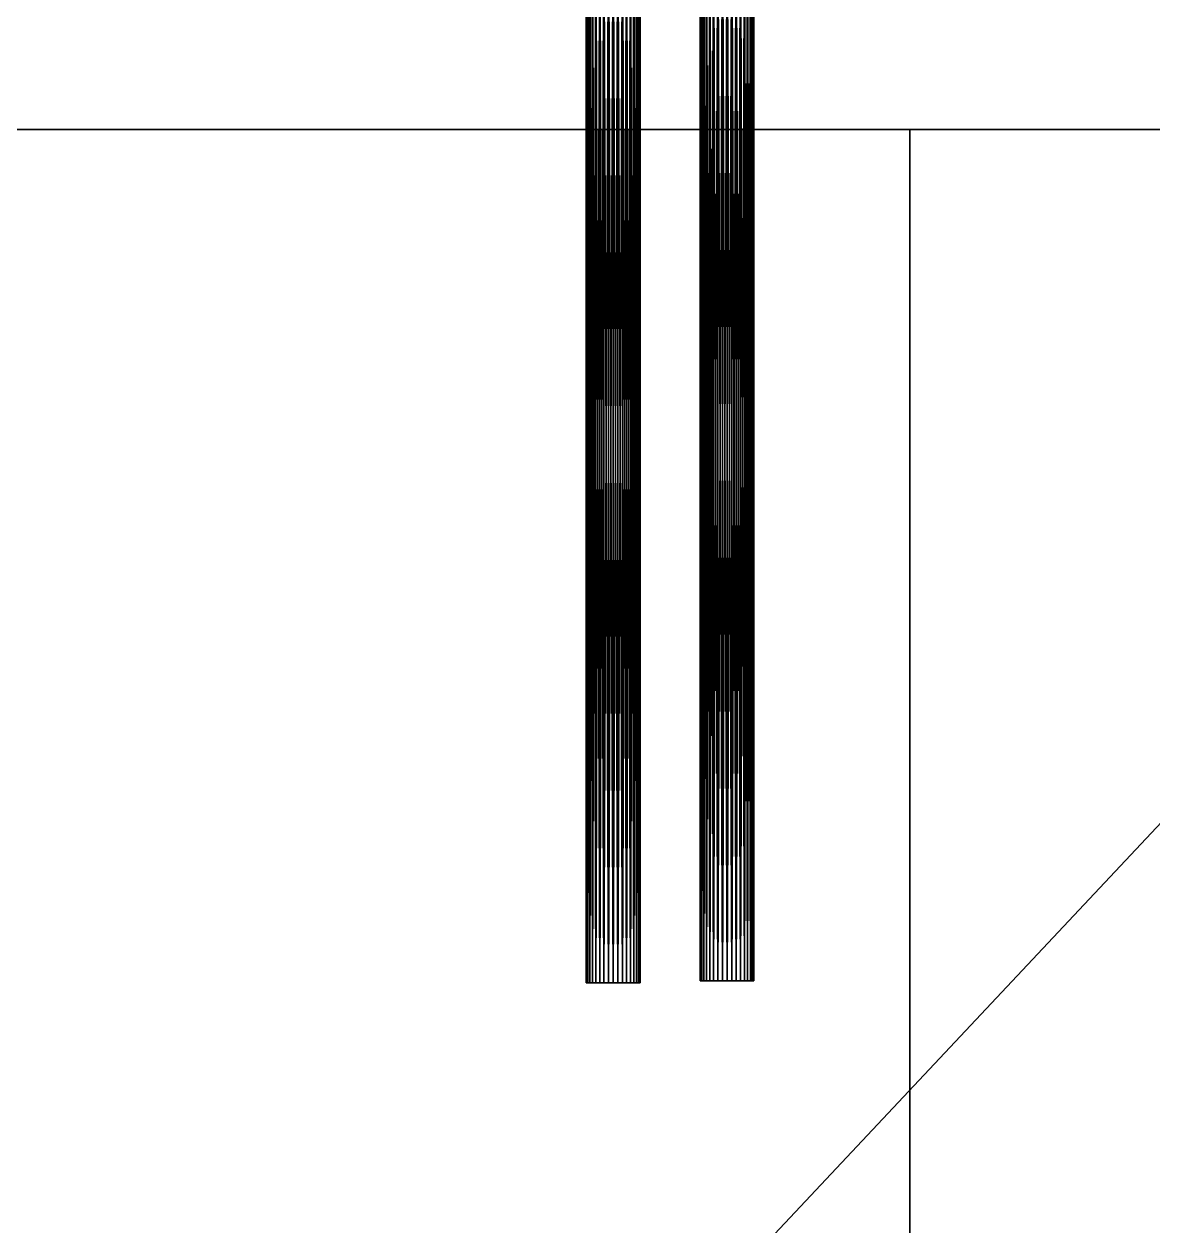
# Model space of a CAD drawing. Header units: metres. Extents: x -2 to 2, y -1.21 to 5.7.
# Drawn here: x -0.6978 to -0.2785, y 1.9778 to 2.424 of the extents above; entities that cross this region are included whole.
import ezdxf

# ---------------------------------------------------------------- set-up
doc = ezdxf.new("R2010")
doc.units = ezdxf.units.M

msp = doc.modelspace()

# ---------------------------------------------------------------- linework, layer by layer
at = {"layer": 'Cube'}
for points in [[(-1.68433, 2.3849, 0.10766), (-0.36877, 0.9849, 0.58649), (-1.68433, 0.9849, 0.10766)], [(-1.68433, 2.3849, 0.10766), (-0.36877, 2.3849, 0.58649), (-0.36877, 0.9849, 0.58649)], [(-0.03359, 2.3849, -0.33441), (-1.68433, 2.3849, 0.10766), (-1.34915, 2.3849, -0.81324)], [(-0.03359, 2.3849, -0.33441), (-0.36877, 2.3849, 0.58649), (-1.68433, 2.3849, 0.10766)], [(-1.34915, 0.9849, -0.81324), (-0.03359, 2.3849, -0.33441), (-1.34915, 2.3849, -0.81324)], [(-1.34915, 0.9849, -0.81324), (-0.03359, 0.9849, -0.33441), (-0.03359, 2.3849, -0.33441)], [(-0.36877, 0.9849, 0.58649), (-0.03359, 2.3849, -0.33441), (-0.03359, 0.9849, -0.33441)], [(-0.36877, 0.9849, 0.58649), (-0.36877, 2.3849, 0.58649), (-0.03359, 2.3849, -0.33441)]]:
    msp.add_3dface(points, dxfattribs=at)
at = {"layer": 'Cylinder 17'}
for points in [[(-0.44667, 2.06877, 0.15373), (-0.44652, 2.46877, 0.15547), (-0.44652, 2.06877, 0.15547)], [(-0.44667, 2.06877, 0.15373), (-0.44667, 2.46877, 0.15373), (-0.44652, 2.46877, 0.15547)], [(-0.44652, 2.06877, 0.152), (-0.44667, 2.46877, 0.15373), (-0.44667, 2.06877, 0.15373)], [(-0.44652, 2.06877, 0.152), (-0.44652, 2.46877, 0.152), (-0.44667, 2.46877, 0.15373)], [(-0.44652, 2.06877, 0.15547), (-0.44607, 2.46877, 0.15715), (-0.44607, 2.06877, 0.15715)], [(-0.44652, 2.06877, 0.15547), (-0.44652, 2.46877, 0.15547), (-0.44607, 2.46877, 0.15715)], [(-0.44607, 2.06877, 0.15031), (-0.44652, 2.46877, 0.152), (-0.44652, 2.06877, 0.152)], [(-0.44607, 2.06877, 0.15031), (-0.44607, 2.46877, 0.15031), (-0.44652, 2.46877, 0.152)], [(-0.44607, 2.06877, 0.15715), (-0.44533, 2.46877, 0.15873), (-0.44533, 2.06877, 0.15873)], [(-0.44607, 2.06877, 0.15715), (-0.44607, 2.46877, 0.15715), (-0.44533, 2.46877, 0.15873)], [(-0.44533, 2.06877, 0.14873), (-0.44607, 2.46877, 0.15031), (-0.44607, 2.06877, 0.15031)], [(-0.44533, 2.06877, 0.14873), (-0.44533, 2.46877, 0.14873), (-0.44607, 2.46877, 0.15031)], [(-0.44533, 2.06877, 0.15873), (-0.44433, 2.46877, 0.16016), (-0.44433, 2.06877, 0.16016)], [(-0.44533, 2.06877, 0.15873), (-0.44533, 2.46877, 0.15873), (-0.44433, 2.46877, 0.16016)], [(-0.44433, 2.06877, 0.14731), (-0.44533, 2.46877, 0.14873), (-0.44533, 2.06877, 0.14873)], [(-0.44433, 2.06877, 0.14731), (-0.44433, 2.46877, 0.14731), (-0.44533, 2.46877, 0.14873)], [(-0.44433, 2.06877, 0.16016), (-0.4431, 2.46877, 0.16139), (-0.4431, 2.06877, 0.16139)], [(-0.44433, 2.06877, 0.16016), (-0.44433, 2.46877, 0.16016), (-0.4431, 2.46877, 0.16139)], [(-0.4431, 2.06877, 0.14607), (-0.44433, 2.46877, 0.14731), (-0.44433, 2.06877, 0.14731)], [(-0.4431, 2.06877, 0.14607), (-0.4431, 2.46877, 0.14607), (-0.44433, 2.46877, 0.14731)], [(-0.4431, 2.06877, 0.16139), (-0.44167, 2.46877, 0.16239), (-0.44167, 2.06877, 0.16239)], [(-0.4431, 2.06877, 0.16139), (-0.4431, 2.46877, 0.16139), (-0.44167, 2.46877, 0.16239)], [(-0.44167, 2.06877, 0.14507), (-0.4431, 2.46877, 0.14607), (-0.4431, 2.06877, 0.14607)], [(-0.44167, 2.06877, 0.14507), (-0.44167, 2.46877, 0.14507), (-0.4431, 2.46877, 0.14607)], [(-0.44167, 2.06877, 0.16239), (-0.44009, 2.46877, 0.16313), (-0.44009, 2.06877, 0.16313)], [(-0.44167, 2.06877, 0.16239), (-0.44167, 2.46877, 0.16239), (-0.44009, 2.46877, 0.16313)], [(-0.44009, 2.06877, 0.14434), (-0.44167, 2.46877, 0.14507), (-0.44167, 2.06877, 0.14507)], [(-0.44009, 2.06877, 0.14434), (-0.44009, 2.46877, 0.14434), (-0.44167, 2.46877, 0.14507)], [(-0.44009, 2.06877, 0.16313), (-0.43841, 2.46877, 0.16358), (-0.43841, 2.06877, 0.16358)], [(-0.44009, 2.06877, 0.16313), (-0.44009, 2.46877, 0.16313), (-0.43841, 2.46877, 0.16358)], [(-0.43841, 2.06877, 0.14389), (-0.44009, 2.46877, 0.14434), (-0.44009, 2.06877, 0.14434)], [(-0.43841, 2.06877, 0.14389), (-0.43841, 2.46877, 0.14389), (-0.44009, 2.46877, 0.14434)], [(-0.43841, 2.06877, 0.16358), (-0.43667, 2.46877, 0.16373), (-0.43667, 2.06877, 0.16373)], [(-0.43841, 2.06877, 0.16358), (-0.43841, 2.46877, 0.16358), (-0.43667, 2.46877, 0.16373)], [(-0.43667, 2.06877, 0.14373), (-0.43841, 2.46877, 0.14389), (-0.43841, 2.06877, 0.14389)], [(-0.43667, 2.06877, 0.14373), (-0.43667, 2.46877, 0.14373), (-0.43841, 2.46877, 0.14389)], [(-0.43493, 2.06877, 0.14389), (-0.43667, 2.46877, 0.14373), (-0.43667, 2.06877, 0.14373)], [(-0.43493, 2.06877, 0.14389), (-0.43493, 2.46877, 0.14389), (-0.43667, 2.46877, 0.14373)], [(-0.43667, 2.06877, 0.16373), (-0.43493, 2.46877, 0.16358), (-0.43493, 2.06877, 0.16358)], [(-0.43667, 2.06877, 0.16373), (-0.43667, 2.46877, 0.16373), (-0.43493, 2.46877, 0.16358)], [(-0.43325, 2.06877, 0.14434), (-0.43493, 2.46877, 0.14389), (-0.43493, 2.06877, 0.14389)], [(-0.43325, 2.06877, 0.14434), (-0.43325, 2.46877, 0.14434), (-0.43493, 2.46877, 0.14389)], [(-0.43493, 2.06877, 0.16358), (-0.43325, 2.46877, 0.16313), (-0.43325, 2.06877, 0.16313)], [(-0.43493, 2.06877, 0.16358), (-0.43493, 2.46877, 0.16358), (-0.43325, 2.46877, 0.16313)], [(-0.43167, 2.06877, 0.14507), (-0.43325, 2.46877, 0.14434), (-0.43325, 2.06877, 0.14434)], [(-0.43167, 2.06877, 0.14507), (-0.43167, 2.46877, 0.14507), (-0.43325, 2.46877, 0.14434)], [(-0.43325, 2.06877, 0.16313), (-0.43167, 2.46877, 0.16239), (-0.43167, 2.06877, 0.16239)], [(-0.43325, 2.06877, 0.16313), (-0.43325, 2.46877, 0.16313), (-0.43167, 2.46877, 0.16239)], [(-0.43024, 2.06877, 0.14607), (-0.43167, 2.46877, 0.14507), (-0.43167, 2.06877, 0.14507)], [(-0.43024, 2.06877, 0.14607), (-0.43024, 2.46877, 0.14607), (-0.43167, 2.46877, 0.14507)], [(-0.43167, 2.06877, 0.16239), (-0.43024, 2.46877, 0.16139), (-0.43024, 2.06877, 0.16139)], [(-0.43167, 2.06877, 0.16239), (-0.43167, 2.46877, 0.16239), (-0.43024, 2.46877, 0.16139)], [(-0.42901, 2.06877, 0.14731), (-0.43024, 2.46877, 0.14607), (-0.43024, 2.06877, 0.14607)], [(-0.42901, 2.06877, 0.14731), (-0.42901, 2.46877, 0.14731), (-0.43024, 2.46877, 0.14607)], [(-0.43024, 2.06877, 0.16139), (-0.42901, 2.46877, 0.16016), (-0.42901, 2.06877, 0.16016)], [(-0.43024, 2.06877, 0.16139), (-0.43024, 2.46877, 0.16139), (-0.42901, 2.46877, 0.16016)], [(-0.42801, 2.06877, 0.14873), (-0.42901, 2.46877, 0.14731), (-0.42901, 2.06877, 0.14731)], [(-0.42801, 2.06877, 0.14873), (-0.42801, 2.46877, 0.14873), (-0.42901, 2.46877, 0.14731)], [(-0.42901, 2.06877, 0.16016), (-0.42801, 2.46877, 0.15873), (-0.42801, 2.06877, 0.15873)], [(-0.42901, 2.06877, 0.16016), (-0.42901, 2.46877, 0.16016), (-0.42801, 2.46877, 0.15873)], [(-0.42727, 2.06877, 0.15031), (-0.42801, 2.46877, 0.14873), (-0.42801, 2.06877, 0.14873)], [(-0.42727, 2.06877, 0.15031), (-0.42727, 2.46877, 0.15031), (-0.42801, 2.46877, 0.14873)], [(-0.42801, 2.06877, 0.15873), (-0.42727, 2.46877, 0.15715), (-0.42727, 2.06877, 0.15715)], [(-0.42801, 2.06877, 0.15873), (-0.42801, 2.46877, 0.15873), (-0.42727, 2.46877, 0.15715)], [(-0.42682, 2.06877, 0.152), (-0.42727, 2.46877, 0.15031), (-0.42727, 2.06877, 0.15031)], [(-0.42682, 2.06877, 0.152), (-0.42682, 2.46877, 0.152), (-0.42727, 2.46877, 0.15031)], [(-0.42727, 2.06877, 0.15715), (-0.42682, 2.46877, 0.15547), (-0.42682, 2.06877, 0.15547)], [(-0.42727, 2.06877, 0.15715), (-0.42727, 2.46877, 0.15715), (-0.42682, 2.46877, 0.15547)], [(-0.42667, 2.06877, 0.15373), (-0.42682, 2.46877, 0.152), (-0.42682, 2.06877, 0.152)], [(-0.42667, 2.06877, 0.15373), (-0.42667, 2.46877, 0.15373), (-0.42682, 2.46877, 0.152)], [(-0.42682, 2.06877, 0.15547), (-0.42667, 2.46877, 0.15373), (-0.42667, 2.06877, 0.15373)], [(-0.42682, 2.06877, 0.15547), (-0.42682, 2.46877, 0.15547), (-0.42667, 2.46877, 0.15373)], [(-0.43667, 2.06877, 0.15373), (-0.44667, 2.06877, 0.15373), (-0.44652, 2.06877, 0.15547)], [(-0.44667, 2.06877, 0.15373), (-0.44652, 2.06877, 0.15547), (-0.44652, 2.06877, 0.15547)], [(-0.44667, 2.06877, 0.15373), (-0.44667, 2.06877, 0.15373), (-0.44652, 2.06877, 0.15547)], [(-0.43667, 2.06877, 0.15373), (-0.44667, 2.06877, 0.15373), (-0.43667, 2.06877, 0.15373)], [(-0.43667, 2.06877, 0.15373), (-0.44652, 2.06877, 0.152), (-0.44667, 2.06877, 0.15373)], [(-0.44652, 2.06877, 0.152), (-0.44667, 2.06877, 0.15373), (-0.44667, 2.06877, 0.15373)], [(-0.44652, 2.06877, 0.152), (-0.44652, 2.06877, 0.152), (-0.44667, 2.06877, 0.15373)], [(-0.43667, 2.06877, 0.15373), (-0.44652, 2.06877, 0.15547), (-0.44607, 2.06877, 0.15715)], [(-0.44652, 2.06877, 0.15547), (-0.44607, 2.06877, 0.15715), (-0.44607, 2.06877, 0.15715)], [(-0.44652, 2.06877, 0.15547), (-0.44652, 2.06877, 0.15547), (-0.44607, 2.06877, 0.15715)], [(-0.43667, 2.06877, 0.15373), (-0.44652, 2.06877, 0.15547), (-0.43667, 2.06877, 0.15373)], [(-0.43667, 2.06877, 0.15373), (-0.44652, 2.06877, 0.152), (-0.43667, 2.06877, 0.15373)], [(-0.43667, 2.06877, 0.15373), (-0.44607, 2.06877, 0.15031), (-0.44652, 2.06877, 0.152)], [(-0.44607, 2.06877, 0.15031), (-0.44652, 2.06877, 0.152), (-0.44652, 2.06877, 0.152)], [(-0.44607, 2.06877, 0.15031), (-0.44607, 2.06877, 0.15031), (-0.44652, 2.06877, 0.152)], [(-0.43667, 2.06877, 0.15373), (-0.44607, 2.06877, 0.15715), (-0.44533, 2.06877, 0.15873)], [(-0.44607, 2.06877, 0.15715), (-0.44533, 2.06877, 0.15873), (-0.44533, 2.06877, 0.15873)], [(-0.44607, 2.06877, 0.15715), (-0.44607, 2.06877, 0.15715), (-0.44533, 2.06877, 0.15873)], [(-0.43667, 2.06877, 0.15373), (-0.44607, 2.06877, 0.15715), (-0.43667, 2.06877, 0.15373)], [(-0.43667, 2.06877, 0.15373), (-0.44607, 2.06877, 0.15031), (-0.43667, 2.06877, 0.15373)], [(-0.43667, 2.06877, 0.15373), (-0.44533, 2.06877, 0.14873), (-0.44607, 2.06877, 0.15031)], [(-0.44533, 2.06877, 0.14873), (-0.44607, 2.06877, 0.15031), (-0.44607, 2.06877, 0.15031)], [(-0.44533, 2.06877, 0.14873), (-0.44533, 2.06877, 0.14873), (-0.44607, 2.06877, 0.15031)], [(-0.43667, 2.06877, 0.15373), (-0.44533, 2.06877, 0.15873), (-0.44433, 2.06877, 0.16016)], [(-0.44533, 2.06877, 0.15873), (-0.44433, 2.06877, 0.16016), (-0.44433, 2.06877, 0.16016)], [(-0.44533, 2.06877, 0.15873), (-0.44533, 2.06877, 0.15873), (-0.44433, 2.06877, 0.16016)], [(-0.43667, 2.06877, 0.15373), (-0.44533, 2.06877, 0.15873), (-0.43667, 2.06877, 0.15373)], [(-0.43667, 2.06877, 0.15373), (-0.44533, 2.06877, 0.14873), (-0.43667, 2.06877, 0.15373)], [(-0.43667, 2.06877, 0.15373), (-0.44433, 2.06877, 0.14731), (-0.44533, 2.06877, 0.14873)], [(-0.44433, 2.06877, 0.14731), (-0.44533, 2.06877, 0.14873), (-0.44533, 2.06877, 0.14873)], [(-0.44433, 2.06877, 0.14731), (-0.44433, 2.06877, 0.14731), (-0.44533, 2.06877, 0.14873)], [(-0.43667, 2.06877, 0.15373), (-0.44433, 2.06877, 0.16016), (-0.4431, 2.06877, 0.16139)], [(-0.44433, 2.06877, 0.16016), (-0.4431, 2.06877, 0.16139), (-0.4431, 2.06877, 0.16139)], [(-0.44433, 2.06877, 0.16016), (-0.44433, 2.06877, 0.16016), (-0.4431, 2.06877, 0.16139)], [(-0.43667, 2.06877, 0.15373), (-0.44433, 2.06877, 0.16016), (-0.43667, 2.06877, 0.15373)], [(-0.43667, 2.06877, 0.15373), (-0.44433, 2.06877, 0.14731), (-0.43667, 2.06877, 0.15373)], [(-0.43667, 2.06877, 0.15373), (-0.4431, 2.06877, 0.14607), (-0.44433, 2.06877, 0.14731)], [(-0.4431, 2.06877, 0.14607), (-0.44433, 2.06877, 0.14731), (-0.44433, 2.06877, 0.14731)], [(-0.4431, 2.06877, 0.14607), (-0.4431, 2.06877, 0.14607), (-0.44433, 2.06877, 0.14731)], [(-0.43667, 2.06877, 0.15373), (-0.4431, 2.06877, 0.16139), (-0.44167, 2.06877, 0.16239)], [(-0.4431, 2.06877, 0.16139), (-0.44167, 2.06877, 0.16239), (-0.44167, 2.06877, 0.16239)], [(-0.4431, 2.06877, 0.16139), (-0.4431, 2.06877, 0.16139), (-0.44167, 2.06877, 0.16239)], [(-0.43667, 2.06877, 0.15373), (-0.4431, 2.06877, 0.16139), (-0.43667, 2.06877, 0.15373)], [(-0.43667, 2.06877, 0.15373), (-0.4431, 2.06877, 0.14607), (-0.43667, 2.06877, 0.15373)], [(-0.43667, 2.06877, 0.15373), (-0.44167, 2.06877, 0.14507), (-0.4431, 2.06877, 0.14607)], [(-0.44167, 2.06877, 0.14507), (-0.4431, 2.06877, 0.14607), (-0.4431, 2.06877, 0.14607)], [(-0.44167, 2.06877, 0.14507), (-0.44167, 2.06877, 0.14507), (-0.4431, 2.06877, 0.14607)], [(-0.43667, 2.06877, 0.15373), (-0.44167, 2.06877, 0.16239), (-0.44009, 2.06877, 0.16313)], [(-0.44167, 2.06877, 0.16239), (-0.44009, 2.06877, 0.16313), (-0.44009, 2.06877, 0.16313)], [(-0.44167, 2.06877, 0.16239), (-0.44167, 2.06877, 0.16239), (-0.44009, 2.06877, 0.16313)], [(-0.43667, 2.06877, 0.15373), (-0.44167, 2.06877, 0.16239), (-0.43667, 2.06877, 0.15373)], [(-0.43667, 2.06877, 0.15373), (-0.44167, 2.06877, 0.14507), (-0.43667, 2.06877, 0.15373)], [(-0.43667, 2.06877, 0.15373), (-0.44009, 2.06877, 0.14434), (-0.44167, 2.06877, 0.14507)], [(-0.44009, 2.06877, 0.14434), (-0.44167, 2.06877, 0.14507), (-0.44167, 2.06877, 0.14507)], [(-0.44009, 2.06877, 0.14434), (-0.44009, 2.06877, 0.14434), (-0.44167, 2.06877, 0.14507)], [(-0.43667, 2.06877, 0.15373), (-0.44009, 2.06877, 0.16313), (-0.43841, 2.06877, 0.16358)], [(-0.44009, 2.06877, 0.16313), (-0.43841, 2.06877, 0.16358), (-0.43841, 2.06877, 0.16358)], [(-0.44009, 2.06877, 0.16313), (-0.44009, 2.06877, 0.16313), (-0.43841, 2.06877, 0.16358)], [(-0.43667, 2.06877, 0.15373), (-0.44009, 2.06877, 0.16313), (-0.43667, 2.06877, 0.15373)], [(-0.43667, 2.06877, 0.15373), (-0.44009, 2.06877, 0.14434), (-0.43667, 2.06877, 0.15373)], [(-0.43667, 2.06877, 0.15373), (-0.43841, 2.06877, 0.14389), (-0.44009, 2.06877, 0.14434)], [(-0.43841, 2.06877, 0.14389), (-0.44009, 2.06877, 0.14434), (-0.44009, 2.06877, 0.14434)], [(-0.43841, 2.06877, 0.14389), (-0.43841, 2.06877, 0.14389), (-0.44009, 2.06877, 0.14434)], [(-0.43667, 2.06877, 0.15373), (-0.43841, 2.06877, 0.16358), (-0.43667, 2.06877, 0.16373)], [(-0.43841, 2.06877, 0.16358), (-0.43667, 2.06877, 0.16373), (-0.43667, 2.06877, 0.16373)], [(-0.43841, 2.06877, 0.16358), (-0.43841, 2.06877, 0.16358), (-0.43667, 2.06877, 0.16373)], [(-0.43667, 2.06877, 0.15373), (-0.43841, 2.06877, 0.16358), (-0.43667, 2.06877, 0.15373)], [(-0.43667, 2.06877, 0.15373), (-0.43841, 2.06877, 0.14389), (-0.43667, 2.06877, 0.15373)], [(-0.43667, 2.06877, 0.15373), (-0.43667, 2.06877, 0.14373), (-0.43841, 2.06877, 0.14389)], [(-0.43667, 2.06877, 0.14373), (-0.43841, 2.06877, 0.14389), (-0.43841, 2.06877, 0.14389)], [(-0.43667, 2.06877, 0.14373), (-0.43667, 2.06877, 0.14373), (-0.43841, 2.06877, 0.14389)], [(-0.43667, 2.06877, 0.15373), (-0.43667, 2.06877, 0.16373), (-0.43667, 2.06877, 0.15373)], [(-0.43667, 2.06877, 0.15373), (-0.43667, 2.06877, 0.14373), (-0.43667, 2.06877, 0.15373)], [(-0.43667, 2.06877, 0.15373), (-0.43493, 2.06877, 0.14389), (-0.43667, 2.06877, 0.14373)], [(-0.43493, 2.06877, 0.14389), (-0.43667, 2.06877, 0.14373), (-0.43667, 2.06877, 0.14373)], [(-0.43493, 2.06877, 0.14389), (-0.43493, 2.06877, 0.14389), (-0.43667, 2.06877, 0.14373)], [(-0.43667, 2.06877, 0.15373), (-0.43493, 2.06877, 0.14389), (-0.43667, 2.06877, 0.15373)], [(-0.43667, 2.06877, 0.15373), (-0.43325, 2.06877, 0.14434), (-0.43493, 2.06877, 0.14389)], [(-0.43667, 2.06877, 0.15373), (-0.43325, 2.06877, 0.14434), (-0.43667, 2.06877, 0.15373)], [(-0.43667, 2.06877, 0.15373), (-0.43167, 2.06877, 0.14507), (-0.43325, 2.06877, 0.14434)], [(-0.43667, 2.06877, 0.15373), (-0.43167, 2.06877, 0.14507), (-0.43667, 2.06877, 0.15373)], [(-0.43667, 2.06877, 0.15373), (-0.43024, 2.06877, 0.14607), (-0.43167, 2.06877, 0.14507)], [(-0.43667, 2.06877, 0.15373), (-0.43024, 2.06877, 0.14607), (-0.43667, 2.06877, 0.15373)], [(-0.43667, 2.06877, 0.15373), (-0.42901, 2.06877, 0.14731), (-0.43024, 2.06877, 0.14607)], [(-0.43667, 2.06877, 0.15373), (-0.42901, 2.06877, 0.14731), (-0.43667, 2.06877, 0.15373)], [(-0.43667, 2.06877, 0.15373), (-0.42801, 2.06877, 0.14873), (-0.42901, 2.06877, 0.14731)], [(-0.43667, 2.06877, 0.15373), (-0.42801, 2.06877, 0.14873), (-0.43667, 2.06877, 0.15373)], [(-0.43667, 2.06877, 0.15373), (-0.42727, 2.06877, 0.15031), (-0.42801, 2.06877, 0.14873)], [(-0.43667, 2.06877, 0.15373), (-0.42727, 2.06877, 0.15031), (-0.43667, 2.06877, 0.15373)], [(-0.43667, 2.06877, 0.15373), (-0.42682, 2.06877, 0.152), (-0.42727, 2.06877, 0.15031)], [(-0.43667, 2.06877, 0.15373), (-0.42682, 2.06877, 0.152), (-0.43667, 2.06877, 0.15373)], [(-0.43667, 2.06877, 0.15373), (-0.42667, 2.06877, 0.15373), (-0.42682, 2.06877, 0.152)], [(-0.43667, 2.06877, 0.15373), (-0.42667, 2.06877, 0.15373), (-0.43667, 2.06877, 0.15373)], [(-0.43667, 2.06877, 0.15373), (-0.42682, 2.06877, 0.15547), (-0.42667, 2.06877, 0.15373)], [(-0.43667, 2.06877, 0.15373), (-0.42682, 2.06877, 0.15547), (-0.43667, 2.06877, 0.15373)], [(-0.43667, 2.06877, 0.15373), (-0.42727, 2.06877, 0.15715), (-0.42682, 2.06877, 0.15547)], [(-0.43667, 2.06877, 0.15373), (-0.42727, 2.06877, 0.15715), (-0.43667, 2.06877, 0.15373)], [(-0.43667, 2.06877, 0.15373), (-0.42801, 2.06877, 0.15873), (-0.42727, 2.06877, 0.15715)], [(-0.43667, 2.06877, 0.15373), (-0.42801, 2.06877, 0.15873), (-0.43667, 2.06877, 0.15373)], [(-0.43667, 2.06877, 0.15373), (-0.42901, 2.06877, 0.16016), (-0.42801, 2.06877, 0.15873)], [(-0.43667, 2.06877, 0.15373), (-0.42901, 2.06877, 0.16016), (-0.43667, 2.06877, 0.15373)], [(-0.43667, 2.06877, 0.15373), (-0.43024, 2.06877, 0.16139), (-0.42901, 2.06877, 0.16016)], [(-0.43667, 2.06877, 0.15373), (-0.43024, 2.06877, 0.16139), (-0.43667, 2.06877, 0.15373)], [(-0.43667, 2.06877, 0.15373), (-0.43167, 2.06877, 0.16239), (-0.43024, 2.06877, 0.16139)], [(-0.43667, 2.06877, 0.15373), (-0.43167, 2.06877, 0.16239), (-0.43667, 2.06877, 0.15373)], [(-0.43667, 2.06877, 0.15373), (-0.43325, 2.06877, 0.16313), (-0.43167, 2.06877, 0.16239)], [(-0.43667, 2.06877, 0.15373), (-0.43325, 2.06877, 0.16313), (-0.43667, 2.06877, 0.15373)], [(-0.43667, 2.06877, 0.15373), (-0.43493, 2.06877, 0.16358), (-0.43325, 2.06877, 0.16313)], [(-0.43667, 2.06877, 0.15373), (-0.43493, 2.06877, 0.16358), (-0.43667, 2.06877, 0.15373)], [(-0.43667, 2.06877, 0.15373), (-0.43667, 2.06877, 0.16373), (-0.43493, 2.06877, 0.16358)], [(-0.43667, 2.06877, 0.16373), (-0.43493, 2.06877, 0.16358), (-0.43493, 2.06877, 0.16358)], [(-0.43667, 2.06877, 0.16373), (-0.43667, 2.06877, 0.16373), (-0.43493, 2.06877, 0.16358)], [(-0.43325, 2.06877, 0.14434), (-0.43493, 2.06877, 0.14389), (-0.43493, 2.06877, 0.14389)], [(-0.43325, 2.06877, 0.14434), (-0.43325, 2.06877, 0.14434), (-0.43493, 2.06877, 0.14389)], [(-0.43493, 2.06877, 0.16358), (-0.43325, 2.06877, 0.16313), (-0.43325, 2.06877, 0.16313)], [(-0.43493, 2.06877, 0.16358), (-0.43493, 2.06877, 0.16358), (-0.43325, 2.06877, 0.16313)], [(-0.43167, 2.06877, 0.14507), (-0.43325, 2.06877, 0.14434), (-0.43325, 2.06877, 0.14434)], [(-0.43167, 2.06877, 0.14507), (-0.43167, 2.06877, 0.14507), (-0.43325, 2.06877, 0.14434)], [(-0.43325, 2.06877, 0.16313), (-0.43167, 2.06877, 0.16239), (-0.43167, 2.06877, 0.16239)], [(-0.43325, 2.06877, 0.16313), (-0.43325, 2.06877, 0.16313), (-0.43167, 2.06877, 0.16239)], [(-0.43024, 2.06877, 0.14607), (-0.43167, 2.06877, 0.14507), (-0.43167, 2.06877, 0.14507)], [(-0.43024, 2.06877, 0.14607), (-0.43024, 2.06877, 0.14607), (-0.43167, 2.06877, 0.14507)], [(-0.43167, 2.06877, 0.16239), (-0.43024, 2.06877, 0.16139), (-0.43024, 2.06877, 0.16139)], [(-0.43167, 2.06877, 0.16239), (-0.43167, 2.06877, 0.16239), (-0.43024, 2.06877, 0.16139)], [(-0.42901, 2.06877, 0.14731), (-0.43024, 2.06877, 0.14607), (-0.43024, 2.06877, 0.14607)], [(-0.42901, 2.06877, 0.14731), (-0.42901, 2.06877, 0.14731), (-0.43024, 2.06877, 0.14607)], [(-0.43024, 2.06877, 0.16139), (-0.42901, 2.06877, 0.16016), (-0.42901, 2.06877, 0.16016)], [(-0.43024, 2.06877, 0.16139), (-0.43024, 2.06877, 0.16139), (-0.42901, 2.06877, 0.16016)], [(-0.42801, 2.06877, 0.14873), (-0.42901, 2.06877, 0.14731), (-0.42901, 2.06877, 0.14731)], [(-0.42801, 2.06877, 0.14873), (-0.42801, 2.06877, 0.14873), (-0.42901, 2.06877, 0.14731)], [(-0.42901, 2.06877, 0.16016), (-0.42801, 2.06877, 0.15873), (-0.42801, 2.06877, 0.15873)], [(-0.42901, 2.06877, 0.16016), (-0.42901, 2.06877, 0.16016), (-0.42801, 2.06877, 0.15873)], [(-0.42727, 2.06877, 0.15031), (-0.42801, 2.06877, 0.14873), (-0.42801, 2.06877, 0.14873)], [(-0.42727, 2.06877, 0.15031), (-0.42727, 2.06877, 0.15031), (-0.42801, 2.06877, 0.14873)], [(-0.42801, 2.06877, 0.15873), (-0.42727, 2.06877, 0.15715), (-0.42727, 2.06877, 0.15715)], [(-0.42801, 2.06877, 0.15873), (-0.42801, 2.06877, 0.15873), (-0.42727, 2.06877, 0.15715)], [(-0.42682, 2.06877, 0.152), (-0.42727, 2.06877, 0.15031), (-0.42727, 2.06877, 0.15031)], [(-0.42682, 2.06877, 0.152), (-0.42682, 2.06877, 0.152), (-0.42727, 2.06877, 0.15031)], [(-0.42727, 2.06877, 0.15715), (-0.42682, 2.06877, 0.15547), (-0.42682, 2.06877, 0.15547)], [(-0.42727, 2.06877, 0.15715), (-0.42727, 2.06877, 0.15715), (-0.42682, 2.06877, 0.15547)], [(-0.42667, 2.06877, 0.15373), (-0.42682, 2.06877, 0.152), (-0.42682, 2.06877, 0.152)], [(-0.42667, 2.06877, 0.15373), (-0.42667, 2.06877, 0.15373), (-0.42682, 2.06877, 0.152)], [(-0.42682, 2.06877, 0.15547), (-0.42667, 2.06877, 0.15373), (-0.42667, 2.06877, 0.15373)], [(-0.42682, 2.06877, 0.15547), (-0.42682, 2.06877, 0.15547), (-0.42667, 2.06877, 0.15373)]]:
    msp.add_3dface(points, dxfattribs=at)
at = {"layer": 'Cylinder 18'}
for points in [[(-0.48896, 2.06798, 0.28956), (-0.48881, 2.46798, 0.2913), (-0.48881, 2.06798, 0.2913)], [(-0.48896, 2.06798, 0.28956), (-0.48896, 2.46798, 0.28956), (-0.48881, 2.46798, 0.2913)], [(-0.48881, 2.06798, 0.28782), (-0.48896, 2.46798, 0.28956), (-0.48896, 2.06798, 0.28956)], [(-0.48881, 2.06798, 0.28782), (-0.48881, 2.46798, 0.28782), (-0.48896, 2.46798, 0.28956)], [(-0.48881, 2.06798, 0.2913), (-0.48835, 2.46798, 0.29298), (-0.48835, 2.06798, 0.29298)], [(-0.48881, 2.06798, 0.2913), (-0.48881, 2.46798, 0.2913), (-0.48835, 2.46798, 0.29298)], [(-0.48835, 2.06798, 0.28614), (-0.48881, 2.46798, 0.28782), (-0.48881, 2.06798, 0.28782)], [(-0.48835, 2.06798, 0.28614), (-0.48835, 2.46798, 0.28614), (-0.48881, 2.46798, 0.28782)], [(-0.48835, 2.06798, 0.29298), (-0.48762, 2.46798, 0.29456), (-0.48762, 2.06798, 0.29456)], [(-0.48835, 2.06798, 0.29298), (-0.48835, 2.46798, 0.29298), (-0.48762, 2.46798, 0.29456)], [(-0.48762, 2.06798, 0.28456), (-0.48835, 2.46798, 0.28614), (-0.48835, 2.06798, 0.28614)], [(-0.48762, 2.06798, 0.28456), (-0.48762, 2.46798, 0.28456), (-0.48835, 2.46798, 0.28614)], [(-0.48762, 2.06798, 0.29456), (-0.48662, 2.46798, 0.29599), (-0.48662, 2.06798, 0.29599)], [(-0.48762, 2.06798, 0.29456), (-0.48762, 2.46798, 0.29456), (-0.48662, 2.46798, 0.29599)], [(-0.48662, 2.06798, 0.28313), (-0.48762, 2.46798, 0.28456), (-0.48762, 2.06798, 0.28456)], [(-0.48662, 2.06798, 0.28313), (-0.48662, 2.46798, 0.28313), (-0.48762, 2.46798, 0.28456)], [(-0.48662, 2.06798, 0.29599), (-0.48539, 2.46798, 0.29722), (-0.48539, 2.06798, 0.29722)], [(-0.48662, 2.06798, 0.29599), (-0.48662, 2.46798, 0.29599), (-0.48539, 2.46798, 0.29722)], [(-0.48539, 2.06798, 0.2819), (-0.48662, 2.46798, 0.28313), (-0.48662, 2.06798, 0.28313)], [(-0.48539, 2.06798, 0.2819), (-0.48539, 2.46798, 0.2819), (-0.48662, 2.46798, 0.28313)], [(-0.48539, 2.06798, 0.29722), (-0.48396, 2.46798, 0.29822), (-0.48396, 2.06798, 0.29822)], [(-0.48539, 2.06798, 0.29722), (-0.48539, 2.46798, 0.29722), (-0.48396, 2.46798, 0.29822)], [(-0.48396, 2.06798, 0.2809), (-0.48539, 2.46798, 0.2819), (-0.48539, 2.06798, 0.2819)], [(-0.48396, 2.06798, 0.2809), (-0.48396, 2.46798, 0.2809), (-0.48539, 2.46798, 0.2819)], [(-0.48396, 2.06798, 0.29822), (-0.48238, 2.46798, 0.29896), (-0.48238, 2.06798, 0.29896)], [(-0.48396, 2.06798, 0.29822), (-0.48396, 2.46798, 0.29822), (-0.48238, 2.46798, 0.29896)], [(-0.48238, 2.06798, 0.28016), (-0.48396, 2.46798, 0.2809), (-0.48396, 2.06798, 0.2809)], [(-0.48238, 2.06798, 0.28016), (-0.48238, 2.46798, 0.28016), (-0.48396, 2.46798, 0.2809)], [(-0.48238, 2.06798, 0.29896), (-0.48069, 2.46798, 0.29941), (-0.48069, 2.06798, 0.29941)], [(-0.48238, 2.06798, 0.29896), (-0.48238, 2.46798, 0.29896), (-0.48069, 2.46798, 0.29941)], [(-0.48069, 2.06798, 0.27971), (-0.48238, 2.46798, 0.28016), (-0.48238, 2.06798, 0.28016)], [(-0.48069, 2.06798, 0.27971), (-0.48069, 2.46798, 0.27971), (-0.48238, 2.46798, 0.28016)], [(-0.48069, 2.06798, 0.29941), (-0.47896, 2.46798, 0.29956), (-0.47896, 2.06798, 0.29956)], [(-0.48069, 2.06798, 0.29941), (-0.48069, 2.46798, 0.29941), (-0.47896, 2.46798, 0.29956)], [(-0.47896, 2.06798, 0.27956), (-0.48069, 2.46798, 0.27971), (-0.48069, 2.06798, 0.27971)], [(-0.47896, 2.06798, 0.27956), (-0.47896, 2.46798, 0.27956), (-0.48069, 2.46798, 0.27971)], [(-0.47722, 2.06798, 0.27971), (-0.47896, 2.46798, 0.27956), (-0.47896, 2.06798, 0.27956)], [(-0.47722, 2.06798, 0.27971), (-0.47722, 2.46798, 0.27971), (-0.47896, 2.46798, 0.27956)], [(-0.47896, 2.06798, 0.29956), (-0.47722, 2.46798, 0.29941), (-0.47722, 2.06798, 0.29941)], [(-0.47896, 2.06798, 0.29956), (-0.47896, 2.46798, 0.29956), (-0.47722, 2.46798, 0.29941)], [(-0.47554, 2.06798, 0.28016), (-0.47722, 2.46798, 0.27971), (-0.47722, 2.06798, 0.27971)], [(-0.47554, 2.06798, 0.28016), (-0.47554, 2.46798, 0.28016), (-0.47722, 2.46798, 0.27971)], [(-0.47722, 2.06798, 0.29941), (-0.47554, 2.46798, 0.29896), (-0.47554, 2.06798, 0.29896)], [(-0.47722, 2.06798, 0.29941), (-0.47722, 2.46798, 0.29941), (-0.47554, 2.46798, 0.29896)], [(-0.47396, 2.06798, 0.2809), (-0.47554, 2.46798, 0.28016), (-0.47554, 2.06798, 0.28016)], [(-0.47396, 2.06798, 0.2809), (-0.47396, 2.46798, 0.2809), (-0.47554, 2.46798, 0.28016)], [(-0.47554, 2.06798, 0.29896), (-0.47396, 2.46798, 0.29822), (-0.47396, 2.06798, 0.29822)], [(-0.47554, 2.06798, 0.29896), (-0.47554, 2.46798, 0.29896), (-0.47396, 2.46798, 0.29822)], [(-0.47253, 2.06798, 0.2819), (-0.47396, 2.46798, 0.2809), (-0.47396, 2.06798, 0.2809)], [(-0.47253, 2.06798, 0.2819), (-0.47253, 2.46798, 0.2819), (-0.47396, 2.46798, 0.2809)], [(-0.47396, 2.06798, 0.29822), (-0.47253, 2.46798, 0.29722), (-0.47253, 2.06798, 0.29722)], [(-0.47396, 2.06798, 0.29822), (-0.47396, 2.46798, 0.29822), (-0.47253, 2.46798, 0.29722)], [(-0.4713, 2.06798, 0.28313), (-0.47253, 2.46798, 0.2819), (-0.47253, 2.06798, 0.2819)], [(-0.4713, 2.06798, 0.28313), (-0.4713, 2.46798, 0.28313), (-0.47253, 2.46798, 0.2819)], [(-0.47253, 2.06798, 0.29722), (-0.4713, 2.46798, 0.29599), (-0.4713, 2.06798, 0.29599)], [(-0.47253, 2.06798, 0.29722), (-0.47253, 2.46798, 0.29722), (-0.4713, 2.46798, 0.29599)], [(-0.4703, 2.06798, 0.28456), (-0.4713, 2.46798, 0.28313), (-0.4713, 2.06798, 0.28313)], [(-0.4703, 2.06798, 0.28456), (-0.4703, 2.46798, 0.28456), (-0.4713, 2.46798, 0.28313)], [(-0.4713, 2.06798, 0.29599), (-0.4703, 2.46798, 0.29456), (-0.4703, 2.06798, 0.29456)], [(-0.4713, 2.06798, 0.29599), (-0.4713, 2.46798, 0.29599), (-0.4703, 2.46798, 0.29456)], [(-0.46956, 2.06798, 0.28614), (-0.4703, 2.46798, 0.28456), (-0.4703, 2.06798, 0.28456)], [(-0.46956, 2.06798, 0.28614), (-0.46956, 2.46798, 0.28614), (-0.4703, 2.46798, 0.28456)], [(-0.4703, 2.06798, 0.29456), (-0.46956, 2.46798, 0.29298), (-0.46956, 2.06798, 0.29298)], [(-0.4703, 2.06798, 0.29456), (-0.4703, 2.46798, 0.29456), (-0.46956, 2.46798, 0.29298)], [(-0.46911, 2.06798, 0.28782), (-0.46956, 2.46798, 0.28614), (-0.46956, 2.06798, 0.28614)], [(-0.46911, 2.06798, 0.28782), (-0.46911, 2.46798, 0.28782), (-0.46956, 2.46798, 0.28614)], [(-0.46956, 2.06798, 0.29298), (-0.46911, 2.46798, 0.2913), (-0.46911, 2.06798, 0.2913)], [(-0.46956, 2.06798, 0.29298), (-0.46956, 2.46798, 0.29298), (-0.46911, 2.46798, 0.2913)], [(-0.46896, 2.06798, 0.28956), (-0.46911, 2.46798, 0.28782), (-0.46911, 2.06798, 0.28782)], [(-0.46896, 2.06798, 0.28956), (-0.46896, 2.46798, 0.28956), (-0.46911, 2.46798, 0.28782)], [(-0.46911, 2.06798, 0.2913), (-0.46896, 2.46798, 0.28956), (-0.46896, 2.06798, 0.28956)], [(-0.46911, 2.06798, 0.2913), (-0.46911, 2.46798, 0.2913), (-0.46896, 2.46798, 0.28956)], [(-0.47896, 2.06798, 0.28956), (-0.48896, 2.06798, 0.28956), (-0.48881, 2.06798, 0.2913)], [(-0.48896, 2.06798, 0.28956), (-0.48881, 2.06798, 0.2913), (-0.48881, 2.06798, 0.2913)], [(-0.48896, 2.06798, 0.28956), (-0.48896, 2.06798, 0.28956), (-0.48881, 2.06798, 0.2913)], [(-0.47896, 2.06798, 0.28956), (-0.48896, 2.06798, 0.28956), (-0.47896, 2.06798, 0.28956)], [(-0.47896, 2.06798, 0.28956), (-0.48881, 2.06798, 0.28782), (-0.48896, 2.06798, 0.28956)], [(-0.48881, 2.06798, 0.28782), (-0.48896, 2.06798, 0.28956), (-0.48896, 2.06798, 0.28956)], [(-0.48881, 2.06798, 0.28782), (-0.48881, 2.06798, 0.28782), (-0.48896, 2.06798, 0.28956)], [(-0.47896, 2.06798, 0.28956), (-0.48881, 2.06798, 0.2913), (-0.48835, 2.06798, 0.29298)], [(-0.48881, 2.06798, 0.2913), (-0.48835, 2.06798, 0.29298), (-0.48835, 2.06798, 0.29298)], [(-0.48881, 2.06798, 0.2913), (-0.48881, 2.06798, 0.2913), (-0.48835, 2.06798, 0.29298)], [(-0.47896, 2.06798, 0.28956), (-0.48881, 2.06798, 0.2913), (-0.47896, 2.06798, 0.28956)], [(-0.47896, 2.06798, 0.28956), (-0.48881, 2.06798, 0.28782), (-0.47896, 2.06798, 0.28956)], [(-0.47896, 2.06798, 0.28956), (-0.48835, 2.06798, 0.28614), (-0.48881, 2.06798, 0.28782)], [(-0.48835, 2.06798, 0.28614), (-0.48881, 2.06798, 0.28782), (-0.48881, 2.06798, 0.28782)], [(-0.48835, 2.06798, 0.28614), (-0.48835, 2.06798, 0.28614), (-0.48881, 2.06798, 0.28782)], [(-0.47896, 2.06798, 0.28956), (-0.48835, 2.06798, 0.29298), (-0.48762, 2.06798, 0.29456)], [(-0.48835, 2.06798, 0.29298), (-0.48762, 2.06798, 0.29456), (-0.48762, 2.06798, 0.29456)], [(-0.48835, 2.06798, 0.29298), (-0.48835, 2.06798, 0.29298), (-0.48762, 2.06798, 0.29456)], [(-0.47896, 2.06798, 0.28956), (-0.48835, 2.06798, 0.29298), (-0.47896, 2.06798, 0.28956)], [(-0.47896, 2.06798, 0.28956), (-0.48835, 2.06798, 0.28614), (-0.47896, 2.06798, 0.28956)], [(-0.47896, 2.06798, 0.28956), (-0.48762, 2.06798, 0.28456), (-0.48835, 2.06798, 0.28614)], [(-0.48762, 2.06798, 0.28456), (-0.48835, 2.06798, 0.28614), (-0.48835, 2.06798, 0.28614)], [(-0.48762, 2.06798, 0.28456), (-0.48762, 2.06798, 0.28456), (-0.48835, 2.06798, 0.28614)], [(-0.47896, 2.06798, 0.28956), (-0.48762, 2.06798, 0.29456), (-0.48662, 2.06798, 0.29599)], [(-0.48762, 2.06798, 0.29456), (-0.48662, 2.06798, 0.29599), (-0.48662, 2.06798, 0.29599)], [(-0.48762, 2.06798, 0.29456), (-0.48762, 2.06798, 0.29456), (-0.48662, 2.06798, 0.29599)], [(-0.47896, 2.06798, 0.28956), (-0.48762, 2.06798, 0.29456), (-0.47896, 2.06798, 0.28956)], [(-0.47896, 2.06798, 0.28956), (-0.48762, 2.06798, 0.28456), (-0.47896, 2.06798, 0.28956)], [(-0.47896, 2.06798, 0.28956), (-0.48662, 2.06798, 0.28313), (-0.48762, 2.06798, 0.28456)], [(-0.48662, 2.06798, 0.28313), (-0.48762, 2.06798, 0.28456), (-0.48762, 2.06798, 0.28456)], [(-0.48662, 2.06798, 0.28313), (-0.48662, 2.06798, 0.28313), (-0.48762, 2.06798, 0.28456)], [(-0.47896, 2.06798, 0.28956), (-0.48662, 2.06798, 0.29599), (-0.48539, 2.06798, 0.29722)], [(-0.48662, 2.06798, 0.29599), (-0.48539, 2.06798, 0.29722), (-0.48539, 2.06798, 0.29722)], [(-0.48662, 2.06798, 0.29599), (-0.48662, 2.06798, 0.29599), (-0.48539, 2.06798, 0.29722)], [(-0.47896, 2.06798, 0.28956), (-0.48662, 2.06798, 0.29599), (-0.47896, 2.06798, 0.28956)], [(-0.47896, 2.06798, 0.28956), (-0.48662, 2.06798, 0.28313), (-0.47896, 2.06798, 0.28956)], [(-0.47896, 2.06798, 0.28956), (-0.48539, 2.06798, 0.2819), (-0.48662, 2.06798, 0.28313)], [(-0.48539, 2.06798, 0.2819), (-0.48662, 2.06798, 0.28313), (-0.48662, 2.06798, 0.28313)], [(-0.48539, 2.06798, 0.2819), (-0.48539, 2.06798, 0.2819), (-0.48662, 2.06798, 0.28313)], [(-0.47896, 2.06798, 0.28956), (-0.48539, 2.06798, 0.29722), (-0.48396, 2.06798, 0.29822)], [(-0.48539, 2.06798, 0.29722), (-0.48396, 2.06798, 0.29822), (-0.48396, 2.06798, 0.29822)], [(-0.48539, 2.06798, 0.29722), (-0.48539, 2.06798, 0.29722), (-0.48396, 2.06798, 0.29822)], [(-0.47896, 2.06798, 0.28956), (-0.48539, 2.06798, 0.29722), (-0.47896, 2.06798, 0.28956)], [(-0.47896, 2.06798, 0.28956), (-0.48539, 2.06798, 0.2819), (-0.47896, 2.06798, 0.28956)], [(-0.47896, 2.06798, 0.28956), (-0.48396, 2.06798, 0.2809), (-0.48539, 2.06798, 0.2819)], [(-0.48396, 2.06798, 0.2809), (-0.48539, 2.06798, 0.2819), (-0.48539, 2.06798, 0.2819)], [(-0.48396, 2.06798, 0.2809), (-0.48396, 2.06798, 0.2809), (-0.48539, 2.06798, 0.2819)], [(-0.47896, 2.06798, 0.28956), (-0.48396, 2.06798, 0.29822), (-0.48238, 2.06798, 0.29896)], [(-0.48396, 2.06798, 0.29822), (-0.48238, 2.06798, 0.29896), (-0.48238, 2.06798, 0.29896)], [(-0.48396, 2.06798, 0.29822), (-0.48396, 2.06798, 0.29822), (-0.48238, 2.06798, 0.29896)], [(-0.47896, 2.06798, 0.28956), (-0.48396, 2.06798, 0.29822), (-0.47896, 2.06798, 0.28956)], [(-0.47896, 2.06798, 0.28956), (-0.48396, 2.06798, 0.2809), (-0.47896, 2.06798, 0.28956)], [(-0.47896, 2.06798, 0.28956), (-0.48238, 2.06798, 0.28016), (-0.48396, 2.06798, 0.2809)], [(-0.48238, 2.06798, 0.28016), (-0.48396, 2.06798, 0.2809), (-0.48396, 2.06798, 0.2809)], [(-0.48238, 2.06798, 0.28016), (-0.48238, 2.06798, 0.28016), (-0.48396, 2.06798, 0.2809)], [(-0.47896, 2.06798, 0.28956), (-0.48238, 2.06798, 0.29896), (-0.48069, 2.06798, 0.29941)], [(-0.48238, 2.06798, 0.29896), (-0.48069, 2.06798, 0.29941), (-0.48069, 2.06798, 0.29941)], [(-0.48238, 2.06798, 0.29896), (-0.48238, 2.06798, 0.29896), (-0.48069, 2.06798, 0.29941)], [(-0.47896, 2.06798, 0.28956), (-0.48238, 2.06798, 0.29896), (-0.47896, 2.06798, 0.28956)], [(-0.47896, 2.06798, 0.28956), (-0.48238, 2.06798, 0.28016), (-0.47896, 2.06798, 0.28956)], [(-0.47896, 2.06798, 0.28956), (-0.48069, 2.06798, 0.27971), (-0.48238, 2.06798, 0.28016)], [(-0.48069, 2.06798, 0.27971), (-0.48238, 2.06798, 0.28016), (-0.48238, 2.06798, 0.28016)], [(-0.48069, 2.06798, 0.27971), (-0.48069, 2.06798, 0.27971), (-0.48238, 2.06798, 0.28016)], [(-0.47896, 2.06798, 0.28956), (-0.48069, 2.06798, 0.29941), (-0.47896, 2.06798, 0.29956)], [(-0.48069, 2.06798, 0.29941), (-0.47896, 2.06798, 0.29956), (-0.47896, 2.06798, 0.29956)], [(-0.48069, 2.06798, 0.29941), (-0.48069, 2.06798, 0.29941), (-0.47896, 2.06798, 0.29956)], [(-0.47896, 2.06798, 0.28956), (-0.48069, 2.06798, 0.29941), (-0.47896, 2.06798, 0.28956)], [(-0.47896, 2.06798, 0.28956), (-0.48069, 2.06798, 0.27971), (-0.47896, 2.06798, 0.28956)], [(-0.47896, 2.06798, 0.28956), (-0.47896, 2.06798, 0.27956), (-0.48069, 2.06798, 0.27971)], [(-0.47896, 2.06798, 0.27956), (-0.48069, 2.06798, 0.27971), (-0.48069, 2.06798, 0.27971)], [(-0.47896, 2.06798, 0.27956), (-0.47896, 2.06798, 0.27956), (-0.48069, 2.06798, 0.27971)], [(-0.47896, 2.06798, 0.28956), (-0.47896, 2.06798, 0.29956), (-0.47896, 2.06798, 0.28956)], [(-0.47896, 2.06798, 0.28956), (-0.47896, 2.06798, 0.27956), (-0.47896, 2.06798, 0.28956)], [(-0.47896, 2.06798, 0.28956), (-0.47722, 2.06798, 0.27971), (-0.47896, 2.06798, 0.27956)], [(-0.47722, 2.06798, 0.27971), (-0.47896, 2.06798, 0.27956), (-0.47896, 2.06798, 0.27956)], [(-0.47722, 2.06798, 0.27971), (-0.47722, 2.06798, 0.27971), (-0.47896, 2.06798, 0.27956)], [(-0.47896, 2.06798, 0.28956), (-0.47722, 2.06798, 0.27971), (-0.47896, 2.06798, 0.28956)], [(-0.47896, 2.06798, 0.28956), (-0.47554, 2.06798, 0.28016), (-0.47722, 2.06798, 0.27971)], [(-0.47896, 2.06798, 0.28956), (-0.47554, 2.06798, 0.28016), (-0.47896, 2.06798, 0.28956)], [(-0.47896, 2.06798, 0.28956), (-0.47396, 2.06798, 0.2809), (-0.47554, 2.06798, 0.28016)], [(-0.47896, 2.06798, 0.28956), (-0.47396, 2.06798, 0.2809), (-0.47896, 2.06798, 0.28956)], [(-0.47896, 2.06798, 0.28956), (-0.47253, 2.06798, 0.2819), (-0.47396, 2.06798, 0.2809)], [(-0.47896, 2.06798, 0.28956), (-0.47253, 2.06798, 0.2819), (-0.47896, 2.06798, 0.28956)], [(-0.47896, 2.06798, 0.28956), (-0.4713, 2.06798, 0.28313), (-0.47253, 2.06798, 0.2819)], [(-0.47896, 2.06798, 0.28956), (-0.4713, 2.06798, 0.28313), (-0.47896, 2.06798, 0.28956)], [(-0.47896, 2.06798, 0.28956), (-0.4703, 2.06798, 0.28456), (-0.4713, 2.06798, 0.28313)], [(-0.47896, 2.06798, 0.28956), (-0.4703, 2.06798, 0.28456), (-0.47896, 2.06798, 0.28956)], [(-0.47896, 2.06798, 0.28956), (-0.46956, 2.06798, 0.28614), (-0.4703, 2.06798, 0.28456)], [(-0.47896, 2.06798, 0.28956), (-0.46956, 2.06798, 0.28614), (-0.47896, 2.06798, 0.28956)], [(-0.47896, 2.06798, 0.28956), (-0.46911, 2.06798, 0.28782), (-0.46956, 2.06798, 0.28614)], [(-0.47896, 2.06798, 0.28956), (-0.46911, 2.06798, 0.28782), (-0.47896, 2.06798, 0.28956)], [(-0.47896, 2.06798, 0.28956), (-0.46896, 2.06798, 0.28956), (-0.46911, 2.06798, 0.28782)], [(-0.47896, 2.06798, 0.28956), (-0.46896, 2.06798, 0.28956), (-0.47896, 2.06798, 0.28956)], [(-0.47896, 2.06798, 0.28956), (-0.46911, 2.06798, 0.2913), (-0.46896, 2.06798, 0.28956)], [(-0.47896, 2.06798, 0.28956), (-0.46911, 2.06798, 0.2913), (-0.47896, 2.06798, 0.28956)], [(-0.47896, 2.06798, 0.28956), (-0.46956, 2.06798, 0.29298), (-0.46911, 2.06798, 0.2913)], [(-0.47896, 2.06798, 0.28956), (-0.46956, 2.06798, 0.29298), (-0.47896, 2.06798, 0.28956)], [(-0.47896, 2.06798, 0.28956), (-0.4703, 2.06798, 0.29456), (-0.46956, 2.06798, 0.29298)], [(-0.47896, 2.06798, 0.28956), (-0.4703, 2.06798, 0.29456), (-0.47896, 2.06798, 0.28956)], [(-0.47896, 2.06798, 0.28956), (-0.4713, 2.06798, 0.29599), (-0.4703, 2.06798, 0.29456)], [(-0.47896, 2.06798, 0.28956), (-0.4713, 2.06798, 0.29599), (-0.47896, 2.06798, 0.28956)], [(-0.47896, 2.06798, 0.28956), (-0.47253, 2.06798, 0.29722), (-0.4713, 2.06798, 0.29599)], [(-0.47896, 2.06798, 0.28956), (-0.47253, 2.06798, 0.29722), (-0.47896, 2.06798, 0.28956)], [(-0.47896, 2.06798, 0.28956), (-0.47396, 2.06798, 0.29822), (-0.47253, 2.06798, 0.29722)], [(-0.47896, 2.06798, 0.28956), (-0.47396, 2.06798, 0.29822), (-0.47896, 2.06798, 0.28956)], [(-0.47896, 2.06798, 0.28956), (-0.47554, 2.06798, 0.29896), (-0.47396, 2.06798, 0.29822)], [(-0.47896, 2.06798, 0.28956), (-0.47554, 2.06798, 0.29896), (-0.47896, 2.06798, 0.28956)], [(-0.47896, 2.06798, 0.28956), (-0.47722, 2.06798, 0.29941), (-0.47554, 2.06798, 0.29896)], [(-0.47896, 2.06798, 0.28956), (-0.47722, 2.06798, 0.29941), (-0.47896, 2.06798, 0.28956)], [(-0.47896, 2.06798, 0.28956), (-0.47896, 2.06798, 0.29956), (-0.47722, 2.06798, 0.29941)], [(-0.47896, 2.06798, 0.29956), (-0.47722, 2.06798, 0.29941), (-0.47722, 2.06798, 0.29941)], [(-0.47896, 2.06798, 0.29956), (-0.47896, 2.06798, 0.29956), (-0.47722, 2.06798, 0.29941)], [(-0.47554, 2.06798, 0.28016), (-0.47722, 2.06798, 0.27971), (-0.47722, 2.06798, 0.27971)], [(-0.47554, 2.06798, 0.28016), (-0.47554, 2.06798, 0.28016), (-0.47722, 2.06798, 0.27971)], [(-0.47722, 2.06798, 0.29941), (-0.47554, 2.06798, 0.29896), (-0.47554, 2.06798, 0.29896)], [(-0.47722, 2.06798, 0.29941), (-0.47722, 2.06798, 0.29941), (-0.47554, 2.06798, 0.29896)], [(-0.47396, 2.06798, 0.2809), (-0.47554, 2.06798, 0.28016), (-0.47554, 2.06798, 0.28016)], [(-0.47396, 2.06798, 0.2809), (-0.47396, 2.06798, 0.2809), (-0.47554, 2.06798, 0.28016)], [(-0.47554, 2.06798, 0.29896), (-0.47396, 2.06798, 0.29822), (-0.47396, 2.06798, 0.29822)], [(-0.47554, 2.06798, 0.29896), (-0.47554, 2.06798, 0.29896), (-0.47396, 2.06798, 0.29822)], [(-0.47253, 2.06798, 0.2819), (-0.47396, 2.06798, 0.2809), (-0.47396, 2.06798, 0.2809)], [(-0.47253, 2.06798, 0.2819), (-0.47253, 2.06798, 0.2819), (-0.47396, 2.06798, 0.2809)], [(-0.47396, 2.06798, 0.29822), (-0.47253, 2.06798, 0.29722), (-0.47253, 2.06798, 0.29722)], [(-0.47396, 2.06798, 0.29822), (-0.47396, 2.06798, 0.29822), (-0.47253, 2.06798, 0.29722)], [(-0.4713, 2.06798, 0.28313), (-0.47253, 2.06798, 0.2819), (-0.47253, 2.06798, 0.2819)], [(-0.4713, 2.06798, 0.28313), (-0.4713, 2.06798, 0.28313), (-0.47253, 2.06798, 0.2819)], [(-0.47253, 2.06798, 0.29722), (-0.4713, 2.06798, 0.29599), (-0.4713, 2.06798, 0.29599)], [(-0.47253, 2.06798, 0.29722), (-0.47253, 2.06798, 0.29722), (-0.4713, 2.06798, 0.29599)], [(-0.4703, 2.06798, 0.28456), (-0.4713, 2.06798, 0.28313), (-0.4713, 2.06798, 0.28313)], [(-0.4703, 2.06798, 0.28456), (-0.4703, 2.06798, 0.28456), (-0.4713, 2.06798, 0.28313)], [(-0.4713, 2.06798, 0.29599), (-0.4703, 2.06798, 0.29456), (-0.4703, 2.06798, 0.29456)], [(-0.4713, 2.06798, 0.29599), (-0.4713, 2.06798, 0.29599), (-0.4703, 2.06798, 0.29456)], [(-0.46956, 2.06798, 0.28614), (-0.4703, 2.06798, 0.28456), (-0.4703, 2.06798, 0.28456)], [(-0.46956, 2.06798, 0.28614), (-0.46956, 2.06798, 0.28614), (-0.4703, 2.06798, 0.28456)], [(-0.4703, 2.06798, 0.29456), (-0.46956, 2.06798, 0.29298), (-0.46956, 2.06798, 0.29298)], [(-0.4703, 2.06798, 0.29456), (-0.4703, 2.06798, 0.29456), (-0.46956, 2.06798, 0.29298)], [(-0.46911, 2.06798, 0.28782), (-0.46956, 2.06798, 0.28614), (-0.46956, 2.06798, 0.28614)], [(-0.46911, 2.06798, 0.28782), (-0.46911, 2.06798, 0.28782), (-0.46956, 2.06798, 0.28614)], [(-0.46956, 2.06798, 0.29298), (-0.46911, 2.06798, 0.2913), (-0.46911, 2.06798, 0.2913)], [(-0.46956, 2.06798, 0.29298), (-0.46956, 2.06798, 0.29298), (-0.46911, 2.06798, 0.2913)], [(-0.46896, 2.06798, 0.28956), (-0.46911, 2.06798, 0.28782), (-0.46911, 2.06798, 0.28782)], [(-0.46896, 2.06798, 0.28956), (-0.46896, 2.06798, 0.28956), (-0.46911, 2.06798, 0.28782)], [(-0.46911, 2.06798, 0.2913), (-0.46896, 2.06798, 0.28956), (-0.46896, 2.06798, 0.28956)], [(-0.46911, 2.06798, 0.2913), (-0.46911, 2.06798, 0.2913), (-0.46896, 2.06798, 0.28956)]]:
    msp.add_3dface(points, dxfattribs=at)

doc.saveas('drawing.dxf')
